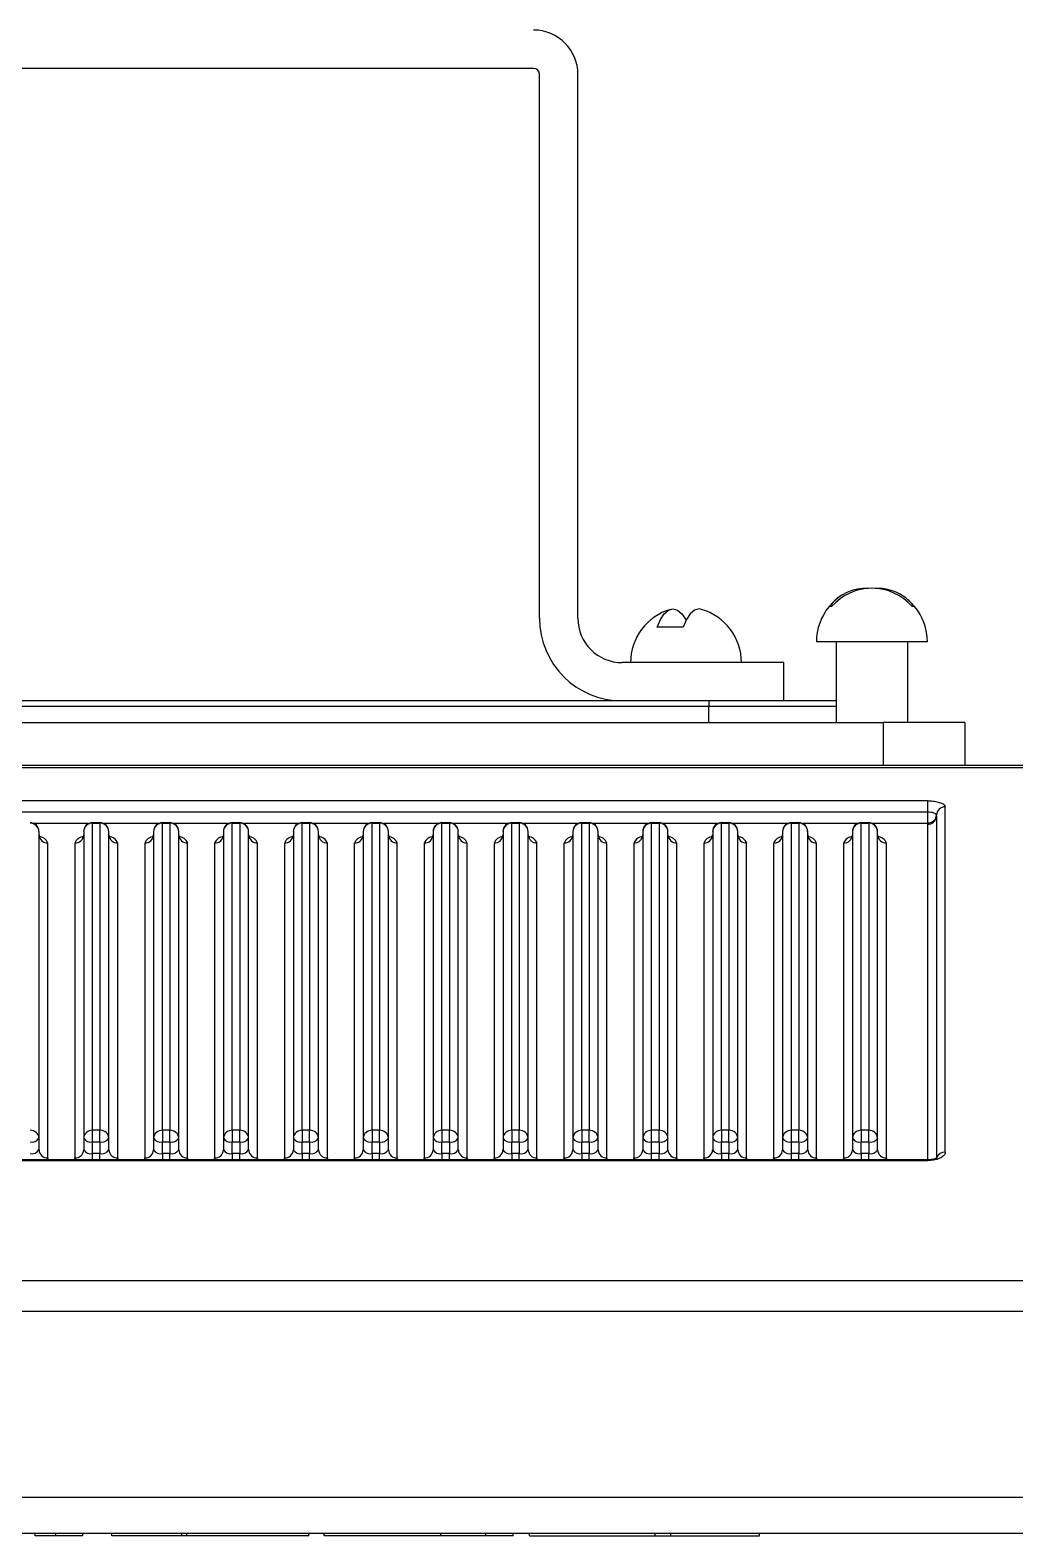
# Model space of a CAD drawing. Header units: millimetres. Extents: x -69706 to 52883, y -6882 to 68885.
# Drawn here: x 6060.1 to 6130.6, y 61153.5 to 61261.2 of the extents above; entities that cross this region are included whole.
import ezdxf

# ---------------------------------------------------------------- set-up
doc = ezdxf.new("R2010")
doc.units = ezdxf.units.MM
doc.layers.add('B2F-H-EQ-P-T20001$0$M-HVAC-EQPM', color=134, linetype='Continuous')

# ---------------------------------------------------------------- blocks, each defined once
blk = doc.blocks.new('B2F-H-EQ-P-T20001$0$CH-B2C-05、09-1000RT_20201019')
at = {"color": 0, "linetype": 'Continuous', "lineweight": 25}
for p, q in [((2181.5, -182.75), (2128.39, -182.75)), ((2181.94, -222.07), (2181.94, -183.18)), ((2184.68, -222.07), (2184.68, -183.18)), ((2202.83, -221.23), (2202.65, -221.23)), ((2208.76, -221.23), (2208.58, -221.23)), ((2192.2, -222.71), (2190.34, -222.71)), ((2209.68, -223.77), (2201.74, -223.77)), ((2203.17, -229.52), (2203.17, -223.77)), ((2208.25, -223.77), (2208.25, -229.52)), ((2199.4, -225.25), (2187.85, -225.25)), ((2199.4, -227.99), (2199.4, -225.25)), ((2194.04, -227.99), (2115.86, -227.99)), ((2203.17, -227.99), (2194.04, -227.99)), ((2194.04, -227.99), (2194.04, -228.37)), ((2115.86, -228.37), (2194.04, -228.37)), ((2194.04, -229.52), (2194.04, -228.37)), ((2194.04, -228.37), (2203.17, -228.37)), ((2103.39, -229.52), (2206.51, -229.52)), ((2206.51, -229.52), (2206.51, -232.61)), ((2212.35, -229.52), (2206.51, -229.52)), ((2212.35, -229.52), (2212.35, -232.61)), ((2330.47, -232.61), (1979.99, -232.61)), ((1979.99, -232.75), (2330.47, -232.75)), ((2209.69, -235.14), (2100.76, -235.14)), ((2209.69, -235.14), (2209.69, -235.94)), ((2210.96, -260.26), (2210.96, -235.56)), ((2209.69, -235.94), (2100.76, -235.94)), ((2145.66, -236.72), (2149.77, -236.72)), ((2149.95, -236.69), (2150.48, -236.69)), ((2149.95, -236.73), (2149.95, -236.69)), ((2149.95, -258.7), (2149.95, -236.73)), ((2149.95, -236.73), (2150.48, -236.73)), ((2150.48, -236.73), (2150.48, -236.69)), ((2150.48, -236.73), (2150.48, -258.7)), ((2150.66, -236.72), (2154.77, -236.72)), ((2154.95, -236.69), (2155.48, -236.69)), ((2154.95, -236.69), (2154.95, -236.73)), ((2154.95, -258.7), (2154.95, -236.73)), ((2154.95, -236.73), (2155.48, -236.73)), ((2155.48, -236.73), (2155.48, -236.69)), ((2155.48, -236.73), (2155.48, -258.7)), ((2155.66, -236.72), (2159.77, -236.72)), ((2159.95, -236.69), (2160.48, -236.69)), ((2159.95, -236.69), (2159.95, -236.73)), ((2159.95, -258.7), (2159.95, -236.73)), ((2159.95, -236.73), (2160.48, -236.73)), ((2160.48, -236.73), (2160.48, -236.69)), ((2160.48, -236.73), (2160.48, -258.7)), ((2160.66, -236.72), (2164.77, -236.72)), ((2164.95, -236.69), (2165.48, -236.69)), ((2164.95, -236.69), (2164.95, -236.73)), ((2164.95, -258.7), (2164.95, -236.73)), ((2164.95, -236.73), (2165.48, -236.73)), ((2165.48, -236.73), (2165.48, -236.69)), ((2165.48, -236.73), (2165.48, -258.7)), ((2165.66, -236.72), (2169.77, -236.72)), ((2169.95, -236.69), (2170.48, -236.69)), ((2169.95, -236.69), (2169.95, -236.73)), ((2169.95, -258.7), (2169.95, -236.73)), ((2169.95, -236.73), (2170.48, -236.73)), ((2170.48, -236.73), (2170.48, -236.69)), ((2170.48, -236.73), (2170.48, -258.7)), ((2170.66, -236.72), (2174.77, -236.72)), ((2174.95, -236.69), (2175.48, -236.69)), ((2174.95, -236.69), (2174.95, -236.73)), ((2174.95, -258.7), (2174.95, -236.73)), ((2174.95, -236.73), (2175.48, -236.73)), ((2175.48, -236.73), (2175.48, -236.69)), ((2175.48, -236.73), (2175.48, -258.7)), ((2175.66, -236.72), (2179.77, -236.72)), ((2179.95, -236.69), (2180.48, -236.69)), ((2179.95, -236.69), (2179.95, -236.73)), ((2179.95, -258.7), (2179.95, -236.73)), ((2179.95, -236.73), (2180.48, -236.73)), ((2180.48, -236.73), (2180.48, -236.69)), ((2180.48, -236.73), (2180.48, -258.7)), ((2180.66, -236.72), (2184.77, -236.72)), ((2184.95, -236.69), (2185.48, -236.69)), ((2184.95, -236.69), (2184.95, -236.73)), ((2184.95, -258.7), (2184.95, -236.73)), ((2184.95, -236.73), (2185.48, -236.73)), ((2185.48, -236.73), (2185.48, -236.69)), ((2185.48, -236.73), (2185.48, -258.7)), ((2185.66, -236.72), (2189.77, -236.72)), ((2189.95, -236.69), (2190.48, -236.69)), ((2189.95, -236.73), (2189.95, -236.69)), ((2189.95, -258.7), (2189.95, -236.73)), ((2189.95, -236.73), (2190.48, -236.73)), ((2190.48, -236.73), (2190.48, -236.69)), ((2190.48, -236.73), (2190.48, -258.7)), ((2190.66, -236.72), (2194.77, -236.72)), ((2194.95, -236.69), (2195.48, -236.69)), ((2194.95, -236.69), (2194.95, -236.73)), ((2194.95, -258.7), (2194.95, -236.73)), ((2194.95, -236.73), (2195.48, -236.73)), ((2195.48, -236.73), (2195.48, -236.69)), ((2195.48, -236.73), (2195.48, -258.7)), ((2195.66, -236.72), (2199.77, -236.72)), ((2199.95, -236.69), (2200.48, -236.69)), ((2199.95, -236.73), (2199.95, -236.69)), ((2199.95, -258.7), (2199.95, -236.73)), ((2199.95, -236.73), (2200.48, -236.73)), ((2200.48, -236.73), (2200.48, -236.69)), ((2200.48, -236.73), (2200.48, -258.7)), ((2200.67, -236.72), (2204.77, -236.72)), ((2204.95, -236.69), (2205.48, -236.69)), ((2204.95, -236.69), (2204.95, -236.73)), ((2204.95, -258.7), (2204.95, -236.73)), ((2204.95, -236.73), (2205.48, -236.73)), ((2205.48, -236.73), (2205.48, -236.69)), ((2205.48, -236.73), (2205.48, -258.7)), ((2205.67, -236.72), (2209.69, -236.72)), ((2209.69, -236.81), (2209.69, -260.79)), ((2210.33, -236.23), (2210.33, -236.15)), ((2210.33, -236.23), (2210.33, -260.82)), ((2146.12, -259.26), (2146.12, -237.33)), ((2149.32, -237.33), (2149.32, -259.26)), ((2151.12, -259.26), (2151.12, -237.33)), ((2154.32, -237.33), (2154.32, -259.26)), ((2156.12, -259.26), (2156.12, -237.33)), ((2159.32, -237.33), (2159.32, -259.26)), ((2161.12, -259.26), (2161.12, -237.33)), ((2164.32, -237.33), (2164.32, -259.26)), ((2166.12, -259.26), (2166.12, -237.33)), ((2169.32, -237.33), (2169.32, -259.26)), ((2171.12, -259.26), (2171.12, -237.33)), ((2174.32, -237.33), (2174.32, -259.26)), ((2176.12, -259.26), (2176.12, -237.33)), ((2179.32, -237.33), (2179.32, -259.26)), ((2181.12, -259.26), (2181.12, -237.33)), ((2184.32, -237.33), (2184.32, -259.26)), ((2186.12, -259.26), (2186.12, -237.33)), ((2189.32, -237.33), (2189.32, -259.26)), ((2191.12, -259.26), (2191.12, -237.33)), ((2194.32, -237.33), (2194.32, -259.26)), ((2196.12, -259.26), (2196.12, -237.33)), ((2199.32, -237.33), (2199.32, -259.26)), ((2201.12, -259.26), (2201.12, -237.33)), ((2204.32, -237.33), (2204.32, -259.26)), ((2206.12, -259.26), (2206.12, -237.33)), ((2146.75, -260.68), (2146.75, -238.15)), ((2148.68, -238.15), (2148.68, -260.68)), ((2151.75, -260.68), (2151.75, -238.15)), ((2153.68, -238.15), (2153.68, -260.68)), ((2156.75, -260.68), (2156.75, -238.15)), ((2158.68, -238.15), (2158.68, -260.68)), ((2161.75, -260.68), (2161.75, -238.15)), ((2163.68, -238.15), (2163.68, -260.68)), ((2166.75, -260.68), (2166.75, -238.15)), ((2168.68, -238.15), (2168.68, -260.68)), ((2171.75, -260.68), (2171.75, -238.15)), ((2173.68, -238.15), (2173.68, -260.68)), ((2176.75, -260.68), (2176.75, -238.15)), ((2178.68, -238.15), (2178.68, -260.68)), ((2181.75, -260.68), (2181.75, -238.15)), ((2183.68, -238.15), (2183.68, -260.68)), ((2186.75, -260.68), (2186.75, -238.15)), ((2188.68, -238.15), (2188.68, -260.68)), ((2191.75, -260.68), (2191.75, -238.15)), ((2193.68, -238.15), (2193.68, -260.68)), ((2196.75, -260.68), (2196.75, -238.15)), ((2198.68, -238.15), (2198.68, -260.68)), ((2201.75, -260.68), (2201.75, -238.15)), ((2203.68, -238.15), (2203.68, -260.68)), ((2206.75, -260.68), (2206.75, -238.15)), ((2146.12, -260.1), (2146.12, -259.26)), ((2149.32, -259.26), (2149.32, -260.1)), ((2150.48, -258.7), (2149.95, -258.7)), ((2149.95, -259.53), (2149.95, -258.7)), ((2149.95, -259.53), (2150.48, -259.53)), ((2149.95, -260.37), (2149.95, -259.53)), ((2150.48, -259.53), (2150.48, -258.7)), ((2150.48, -259.53), (2150.48, -260.37)), ((2151.12, -260.1), (2151.12, -259.26)), ((2154.32, -259.26), (2154.32, -260.1)), ((2154.95, -258.7), (2154.95, -259.53)), ((2155.48, -258.7), (2154.95, -258.7)), ((2154.95, -259.53), (2155.48, -259.53)), ((2154.95, -260.37), (2154.95, -259.53)), ((2155.48, -259.53), (2155.48, -258.7)), ((2155.48, -259.53), (2155.48, -260.37)), ((2156.12, -260.1), (2156.12, -259.26)), ((2159.32, -259.26), (2159.32, -260.1)), ((2159.95, -258.7), (2159.95, -259.53)), ((2160.48, -258.7), (2159.95, -258.7)), ((2159.95, -259.53), (2160.48, -259.53)), ((2159.95, -260.37), (2159.95, -259.53)), ((2160.48, -259.53), (2160.48, -258.7)), ((2160.48, -259.53), (2160.48, -260.37)), ((2161.12, -260.1), (2161.12, -259.26)), ((2164.32, -259.26), (2164.32, -260.1)), ((2165.48, -258.7), (2164.95, -258.7)), ((2164.95, -258.7), (2164.95, -259.53)), ((2164.95, -259.53), (2165.48, -259.53)), ((2164.95, -260.37), (2164.95, -259.53)), ((2165.48, -259.53), (2165.48, -258.7)), ((2165.48, -259.53), (2165.48, -260.37)), ((2166.12, -260.1), (2166.12, -259.26)), ((2169.32, -259.26), (2169.32, -260.1)), ((2170.48, -258.7), (2169.95, -258.7)), ((2169.95, -258.7), (2169.95, -259.53)), ((2169.95, -259.53), (2170.48, -259.53)), ((2169.95, -260.37), (2169.95, -259.53)), ((2170.48, -259.53), (2170.48, -258.7)), ((2170.48, -259.53), (2170.48, -260.37)), ((2171.12, -260.1), (2171.12, -259.26)), ((2174.32, -259.26), (2174.32, -260.1)), ((2175.48, -258.7), (2174.95, -258.7)), ((2174.95, -258.7), (2174.95, -259.53)), ((2174.95, -259.53), (2175.48, -259.53)), ((2174.95, -260.37), (2174.95, -259.53)), ((2175.48, -259.53), (2175.48, -258.7)), ((2175.48, -259.53), (2175.48, -260.37)), ((2176.12, -260.1), (2176.12, -259.26)), ((2179.32, -259.26), (2179.32, -260.1)), ((2179.95, -258.7), (2179.95, -259.53)), ((2180.48, -258.7), (2179.95, -258.7)), ((2179.95, -259.53), (2180.48, -259.53)), ((2179.95, -260.37), (2179.95, -259.53)), ((2180.48, -259.53), (2180.48, -258.7)), ((2180.48, -259.53), (2180.48, -260.37)), ((2181.12, -260.1), (2181.12, -259.26)), ((2184.32, -259.26), (2184.32, -260.1)), ((2184.95, -258.7), (2184.95, -259.53)), ((2185.48, -258.7), (2184.95, -258.7)), ((2184.95, -259.53), (2185.48, -259.53)), ((2184.95, -260.37), (2184.95, -259.53)), ((2185.48, -259.53), (2185.48, -258.7)), ((2185.48, -259.53), (2185.48, -260.37)), ((2186.12, -260.1), (2186.12, -259.26)), ((2189.32, -259.26), (2189.32, -260.1)), ((2190.48, -258.7), (2189.95, -258.7)), ((2189.95, -259.53), (2189.95, -258.7)), ((2189.95, -259.53), (2190.48, -259.53)), ((2189.95, -260.37), (2189.95, -259.53)), ((2190.48, -259.53), (2190.48, -258.7)), ((2190.48, -259.53), (2190.48, -260.37)), ((2191.12, -260.1), (2191.12, -259.26)), ((2194.32, -259.26), (2194.32, -260.1)), ((2194.95, -258.7), (2194.95, -259.53)), ((2195.48, -258.7), (2194.95, -258.7)), ((2194.95, -259.53), (2195.48, -259.53)), ((2194.95, -260.37), (2194.95, -259.53)), ((2195.48, -259.53), (2195.48, -258.7)), ((2195.48, -259.53), (2195.48, -260.37)), ((2196.12, -260.1), (2196.12, -259.26)), ((2199.32, -259.26), (2199.32, -260.1)), ((2199.95, -259.53), (2199.95, -258.7)), ((2200.48, -258.7), (2199.95, -258.7)), ((2199.95, -259.53), (2200.48, -259.53)), ((2199.95, -260.37), (2199.95, -259.53)), ((2200.48, -259.53), (2200.48, -258.7)), ((2200.48, -259.53), (2200.48, -260.37)), ((2201.12, -260.1), (2201.12, -259.26)), ((2204.32, -259.26), (2204.32, -260.1)), ((2204.95, -258.7), (2204.95, -259.53)), ((2205.48, -258.7), (2204.95, -258.7)), ((2204.95, -259.53), (2205.48, -259.53)), ((2204.95, -260.37), (2204.95, -259.53)), ((2205.48, -259.53), (2205.48, -258.7)), ((2205.48, -259.53), (2205.48, -260.37)), ((2206.12, -260.1), (2206.12, -259.26)), ((2150.48, -260.37), (2149.95, -260.37)), ((2149.95, -260.79), (2149.95, -260.37)), ((2150.48, -260.79), (2150.48, -260.37)), ((2155.48, -260.37), (2154.95, -260.37)), ((2154.95, -260.37), (2154.95, -260.79)), ((2155.48, -260.79), (2155.48, -260.37)), ((2160.48, -260.37), (2159.95, -260.37)), ((2159.95, -260.37), (2159.95, -260.79)), ((2160.48, -260.79), (2160.48, -260.37)), ((2165.48, -260.37), (2164.95, -260.37)), ((2164.95, -260.37), (2164.95, -260.79)), ((2165.48, -260.79), (2165.48, -260.37)), ((2170.48, -260.37), (2169.95, -260.37)), ((2169.95, -260.37), (2169.95, -260.79)), ((2170.48, -260.79), (2170.48, -260.37)), ((2175.48, -260.37), (2174.95, -260.37)), ((2174.95, -260.37), (2174.95, -260.79)), ((2175.48, -260.79), (2175.48, -260.37)), ((2180.48, -260.37), (2179.95, -260.37)), ((2179.95, -260.37), (2179.95, -260.79)), ((2180.48, -260.79), (2180.48, -260.37)), ((2185.48, -260.37), (2184.95, -260.37)), ((2184.95, -260.37), (2184.95, -260.79)), ((2185.48, -260.79), (2185.48, -260.37)), ((2190.48, -260.37), (2189.95, -260.37)), ((2189.95, -260.79), (2189.95, -260.37)), ((2190.48, -260.79), (2190.48, -260.37)), ((2195.48, -260.37), (2194.95, -260.37)), ((2194.95, -260.37), (2194.95, -260.79)), ((2195.48, -260.79), (2195.48, -260.37)), ((2200.48, -260.37), (2199.95, -260.37)), ((2199.95, -260.79), (2199.95, -260.37)), ((2200.48, -260.79), (2200.48, -260.37)), ((2205.48, -260.37), (2204.95, -260.37)), ((2204.95, -260.37), (2204.95, -260.79)), ((2205.48, -260.79), (2205.48, -260.37)), ((2100.76, -260.79), (2209.69, -260.79)), ((2100.76, -260.87), (2209.69, -260.87)), ((2209.69, -260.79), (2209.69, -260.87)), ((2415.34, -269.47), (1895.12, -269.47)), ((1895.12, -271.65), (2415.34, -271.65)), ((2415.34, -284.98), (1895.12, -284.98)), ((1895.12, -287.52), (2415.34, -287.52)), ((2145.84, -287.71), (2145.84, -287.52)), ((2147.32, -287.71), (2147.32, -287.52)), ((2149.26, -287.71), (2149.26, -287.52)), ((2151.34, -287.71), (2151.34, -287.52)), ((2156.35, -287.71), (2156.35, -287.52)), ((2156.69, -287.71), (2156.69, -287.52)), ((2165.42, -287.71), (2165.42, -287.52)), ((2166.52, -287.71), (2166.52, -287.52)), ((2174.86, -287.71), (2174.86, -287.52)), ((2178.09, -287.71), (2178.09, -287.52)), ((2180.04, -287.71), (2180.04, -287.52)), ((2181.22, -287.71), (2181.22, -287.52)), ((2190.2, -287.71), (2190.2, -287.52)), ((2191.32, -287.71), (2191.32, -287.52)), ((2197.67, -287.71), (2197.67, -287.52)), ((2147.32, -287.71), (2145.84, -287.71)), ((2149.26, -287.71), (2147.32, -287.71)), ((2156.35, -287.71), (2151.34, -287.71)), ((2156.69, -287.71), (2156.35, -287.71)), ((2165.42, -287.71), (2156.69, -287.71)), ((2178.09, -287.71), (2174.86, -287.71)), ((2180.04, -287.71), (2178.09, -287.71)), ((2181.22, -287.71), (2190.2, -287.71)), ((2190.2, -287.71), (2191.32, -287.71)), ((2191.32, -287.71), (2197.67, -287.71))]:
    blk.add_line(p, q, dxfattribs=at)
at = {"color": 0, "linetype": 'Continuous', "lineweight": 25, "flags": 128}
for points in [[(2190.34, -222.71), (2190.58, -222.16), (2190.85, -221.75), (2191.16, -221.5), (2191.48, -221.41), (2191.8, -221.5), (2192.11, -221.75), (2192.39, -222.16), (2192.41, -222.21)], [(2193.52, -221.44), (2193.35, -221.41), (2193.03, -221.5), (2192.72, -221.75), (2192.44, -222.16), (2192.2, -222.71)], [(2146.75, -260.68), (2146.73, -260.78), (2146.73, -260.79)], [(2148.71, -260.79), (2148.71, -260.78), (2148.68, -260.68)], [(2151.75, -260.68), (2151.73, -260.78), (2151.73, -260.79)], [(2153.71, -260.79), (2153.71, -260.78), (2153.68, -260.68)], [(2156.75, -260.68), (2156.73, -260.78), (2156.73, -260.79)], [(2158.71, -260.79), (2158.71, -260.78), (2158.68, -260.68)], [(2161.75, -260.68), (2161.73, -260.78), (2161.73, -260.79)], [(2163.71, -260.79), (2163.71, -260.78), (2163.68, -260.68)], [(2166.75, -260.68), (2166.73, -260.78), (2166.73, -260.79)], [(2168.71, -260.79), (2168.71, -260.78), (2168.68, -260.68)], [(2171.75, -260.68), (2171.73, -260.78), (2171.73, -260.79)], [(2173.71, -260.79), (2173.71, -260.78), (2173.68, -260.68)], [(2176.75, -260.68), (2176.73, -260.78), (2176.73, -260.79)], [(2178.71, -260.79), (2178.71, -260.78), (2178.68, -260.68)], [(2181.75, -260.68), (2181.73, -260.78), (2181.73, -260.79)], [(2183.71, -260.79), (2183.71, -260.78), (2183.68, -260.68)], [(2186.75, -260.68), (2186.73, -260.78), (2186.73, -260.79)], [(2188.71, -260.79), (2188.71, -260.78), (2188.68, -260.68)], [(2191.75, -260.68), (2191.73, -260.78), (2191.73, -260.79)], [(2193.71, -260.79), (2193.71, -260.78), (2193.68, -260.68)], [(2196.75, -260.68), (2196.73, -260.78), (2196.73, -260.79)], [(2198.71, -260.79), (2198.71, -260.78), (2198.68, -260.68)], [(2201.75, -260.68), (2201.73, -260.78), (2201.73, -260.79)], [(2203.71, -260.79), (2203.71, -260.78), (2203.68, -260.68)], [(2206.75, -260.68), (2206.73, -260.78), (2206.73, -260.79)]]:
    blk.add_lwpolyline(points, dxfattribs=at)
at = {"color": 0, "linetype": 'Continuous', "lineweight": 25}
for centre, radius, start, end in [((2181.5, -183.18), 3.18, 0, 90), ((2181.5, -183.18), 0.432, 360, 90), ((2205.71, -223.77), 3.97, 124.4364, 140.2234), ((2205.27, -223.17), 3.24, 86.3098, 143.1643), ((2205.71, -223.77), 3.84, 41.44, 138.56), ((2206.16, -223.08), 3.14, 55.1591, 93.9368), ((2205.71, -223.77), 3.97, 39.7766, 55.5636), ((2192.41, -225.25), 3.97, 106.1945, 180), ((2192.41, -225.25), 3.97, 0, 73.8055), ((2205.71, -223.77), 3.97, 140.2234, 180), ((2205.71, -223.77), 3.97, 0, 39.7766), ((2187.85, -222.07), 5.92, 180, 270), ((2187.85, -222.07), 3.18, 180, 270), ((2210.95, -236.18), 0.618, 88.3911, 177.3254), ((2145.48, -237.33), 0.635, 0, 90), ((2145.5, -237.35), 0.617, 1.8833, 91.744), ((2149.95, -237.33), 0.635, 90, 180), ((2149.93, -237.35), 0.617, 88.2668, 178.1059), ((2150.48, -237.33), 0.635, 0, 90), ((2150.5, -237.35), 0.617, 1.8833, 91.744), ((2154.95, -237.33), 0.635, 90, 180), ((2154.93, -237.35), 0.617, 88.2668, 178.1059), ((2155.48, -237.33), 0.635, 0, 90), ((2155.5, -237.35), 0.617, 1.8833, 91.744), ((2159.95, -237.33), 0.635, 90, 180), ((2159.93, -237.35), 0.617, 88.2668, 178.1059), ((2160.48, -237.33), 0.635, 0, 90), ((2160.5, -237.35), 0.617, 1.8833, 91.744), ((2164.95, -237.33), 0.635, 90, 180), ((2164.93, -237.35), 0.617, 88.2668, 178.1059), ((2165.48, -237.33), 0.635, 0, 90), ((2165.5, -237.35), 0.617, 1.8833, 91.744), ((2169.95, -237.33), 0.635, 90, 180), ((2169.93, -237.35), 0.616, 88.2556, 178.1278), ((2170.48, -237.33), 0.635, 0, 90), ((2170.5, -237.35), 0.616, 1.8724, 91.7549), ((2174.95, -237.33), 0.635, 90, 180), ((2174.94, -237.35), 0.616, 88.2556, 178.1278), ((2175.48, -237.33), 0.635, 0, 90), ((2175.5, -237.35), 0.616, 1.8724, 91.7549), ((2179.95, -237.33), 0.635, 90, 180), ((2179.94, -237.35), 0.616, 88.2556, 178.1278), ((2180.48, -237.33), 0.635, 0, 90), ((2180.5, -237.35), 0.616, 1.8724, 91.7549), ((2184.95, -237.33), 0.635, 90, 180), ((2184.94, -237.35), 0.616, 88.2556, 178.1278), ((2185.48, -237.33), 0.635, 0, 90), ((2185.5, -237.35), 0.616, 1.8724, 91.7549), ((2189.95, -237.33), 0.635, 90, 180), ((2189.94, -237.35), 0.616, 88.2556, 178.1278), ((2190.48, -237.33), 0.635, 0, 90), ((2190.5, -237.35), 0.616, 1.8724, 91.7549), ((2194.95, -237.33), 0.635, 90, 180), ((2194.94, -237.35), 0.616, 88.2556, 178.1278), ((2195.48, -237.33), 0.635, 0, 90), ((2195.5, -237.35), 0.616, 1.8724, 91.7549), ((2199.95, -237.33), 0.635, 90, 180), ((2199.94, -237.35), 0.616, 88.2451, 178.1276), ((2200.48, -237.33), 0.635, 0, 90), ((2200.5, -237.35), 0.616, 1.8724, 91.7549), ((2204.95, -237.33), 0.635, 90, 180), ((2204.94, -237.35), 0.616, 88.2451, 178.1276), ((2205.48, -237.33), 0.635, 0, 90), ((2205.5, -237.35), 0.616, 1.8722, 91.7444), ((2209.72, -236.2), 0.608, 267.3788, 357.1129), ((2146.73, -237.54), 0.608, 182.8896, 272.6423), ((2146.07, -238.43), 0.741, 22.1183, 85.9986), ((2148.71, -237.54), 0.608, 267.368, 357.1108), ((2149.37, -238.43), 0.741, 93.9871, 157.9062), ((2151.73, -237.54), 0.608, 182.8896, 272.6423), ((2151.07, -238.43), 0.741, 22.1183, 85.9986), ((2153.71, -237.54), 0.608, 267.368, 357.1108), ((2154.37, -238.43), 0.741, 93.9871, 157.9062), ((2156.73, -237.54), 0.608, 182.8896, 272.6423), ((2156.07, -238.43), 0.741, 22.1183, 85.9986), ((2158.71, -237.54), 0.608, 267.368, 357.1108), ((2159.37, -238.43), 0.741, 93.9871, 157.9062), ((2161.73, -237.54), 0.608, 182.8896, 272.6423), ((2161.07, -238.43), 0.741, 22.1183, 85.9986), ((2163.71, -237.54), 0.608, 267.368, 357.1108), ((2164.37, -238.43), 0.741, 93.9871, 157.9062), ((2166.73, -237.54), 0.608, 182.8896, 272.6423), ((2166.07, -238.43), 0.741, 22.1183, 85.9986), ((2168.71, -237.54), 0.608, 267.3796, 357.0885), ((2169.37, -238.43), 0.741, 93.9656, 157.9176), ((2171.73, -237.54), 0.608, 182.8896, 272.6423), ((2171.07, -238.43), 0.741, 22.1183, 85.9986), ((2173.71, -237.54), 0.608, 267.3796, 357.0885), ((2174.37, -238.43), 0.741, 93.9829, 157.9003), ((2176.73, -237.54), 0.608, 182.9006, 272.6313), ((2176.07, -238.43), 0.741, 22.1183, 85.9986), ((2178.71, -237.54), 0.608, 267.3796, 357.0885), ((2179.37, -238.43), 0.741, 93.9948, 157.8884), ((2181.73, -237.54), 0.608, 182.9006, 272.6313), ((2181.07, -238.43), 0.741, 22.1183, 85.9986), ((2183.71, -237.54), 0.608, 267.3796, 357.0885), ((2184.37, -238.43), 0.741, 93.9948, 157.8884), ((2186.73, -237.54), 0.608, 182.9006, 272.6313), ((2186.07, -238.43), 0.741, 22.1183, 85.9986), ((2188.71, -237.54), 0.608, 267.3796, 357.0885), ((2189.37, -238.43), 0.741, 93.9948, 157.8884), ((2191.73, -237.54), 0.608, 182.9006, 272.6313), ((2191.07, -238.43), 0.741, 22.1183, 85.9986), ((2193.71, -237.54), 0.608, 267.3733, 357.0948), ((2194.37, -238.43), 0.741, 93.9948, 157.8884), ((2196.73, -237.54), 0.608, 182.9052, 272.6267), ((2196.07, -238.43), 0.741, 22.1116, 86.0052), ((2198.71, -237.54), 0.608, 267.3733, 357.0948), ((2199.37, -238.43), 0.741, 93.9948, 157.8884), ((2201.73, -237.54), 0.608, 182.9052, 272.6267), ((2201.07, -238.43), 0.741, 22.1116, 86.0052), ((2203.71, -237.54), 0.608, 267.3733, 357.0948), ((2204.37, -238.43), 0.741, 93.9948, 157.8884), ((2206.73, -237.54), 0.608, 182.9052, 272.6267), ((2206.07, -238.43), 0.741, 22.1116, 86.0052), ((2145.52, -259.3), 0.601, 3.753, 93.3307), ((2145.61, -258.95), 0.593, 257.2392, 328.1914), ((2149.92, -259.3), 0.602, 86.6803, 176.236), ((2149.82, -258.95), 0.593, 211.821, 282.7484), ((2150.52, -259.3), 0.601, 3.753, 93.3307), ((2150.61, -258.95), 0.593, 257.2392, 328.1914), ((2154.92, -259.3), 0.602, 86.6803, 176.236), ((2154.82, -258.95), 0.593, 211.821, 282.7484), ((2155.52, -259.3), 0.601, 3.753, 93.3307), ((2155.61, -258.95), 0.593, 257.2392, 328.1914), ((2159.92, -259.3), 0.602, 86.6803, 176.236), ((2159.82, -258.95), 0.593, 211.821, 282.7484), ((2160.52, -259.3), 0.601, 3.753, 93.3307), ((2160.61, -258.95), 0.593, 257.2392, 328.1914), ((2164.92, -259.3), 0.602, 86.6803, 176.236), ((2164.82, -258.95), 0.593, 211.821, 282.7484), ((2165.52, -259.3), 0.601, 3.753, 93.3307), ((2165.61, -258.95), 0.593, 257.2392, 328.1914), ((2169.92, -259.3), 0.601, 86.6686, 176.2584), ((2169.82, -258.95), 0.593, 211.7961, 282.7657), ((2170.52, -259.3), 0.601, 3.742, 93.3417), ((2170.61, -258.95), 0.593, 257.2278, 328.2028), ((2174.92, -259.3), 0.601, 86.6686, 176.2584), ((2174.82, -258.95), 0.593, 211.7961, 282.7657), ((2175.52, -259.3), 0.601, 3.742, 93.3417), ((2175.61, -258.95), 0.593, 257.2278, 328.2028), ((2179.92, -259.3), 0.601, 86.6686, 176.2584), ((2179.82, -258.95), 0.593, 211.7961, 282.7657), ((2180.52, -259.3), 0.601, 3.742, 93.3417), ((2180.62, -258.95), 0.593, 257.2278, 328.2028), ((2184.92, -259.3), 0.601, 86.6686, 176.2584), ((2184.82, -258.95), 0.593, 211.7961, 282.7657), ((2185.52, -259.3), 0.601, 3.742, 93.3417), ((2185.62, -258.95), 0.593, 257.2278, 328.2028), ((2189.92, -259.3), 0.601, 86.6686, 176.2584), ((2189.82, -258.95), 0.593, 211.7961, 282.7657), ((2190.52, -259.3), 0.601, 3.742, 93.3417), ((2190.62, -258.95), 0.593, 257.2278, 328.2028), ((2194.92, -259.3), 0.601, 86.6686, 176.2584), ((2194.82, -258.95), 0.593, 211.7961, 282.7657), ((2195.52, -259.3), 0.601, 3.742, 93.3417), ((2195.62, -258.95), 0.593, 257.2278, 328.2028), ((2199.92, -259.3), 0.601, 86.6583, 176.258), ((2199.82, -258.95), 0.593, 211.7972, 282.7722), ((2200.52, -259.3), 0.601, 3.742, 93.3417), ((2200.62, -258.95), 0.593, 257.2278, 328.2028), ((2204.92, -259.3), 0.601, 86.6583, 176.258), ((2204.82, -258.95), 0.593, 211.7972, 282.7722), ((2205.52, -259.3), 0.601, 3.7416, 93.3314), ((2205.62, -258.95), 0.593, 257.2343, 328.2039), ((2145.61, -259.79), 0.593, 257.2392, 328.1914), ((2146.73, -260.07), 0.608, 182.8896, 272.6423), ((2148.71, -260.07), 0.608, 267.368, 357.1108), ((2149.82, -259.79), 0.593, 211.821, 282.7484), ((2150.61, -259.79), 0.593, 257.2392, 328.1914), ((2151.73, -260.07), 0.608, 182.8896, 272.6423), ((2153.71, -260.07), 0.608, 267.368, 357.1108), ((2154.82, -259.79), 0.593, 211.821, 282.7484), ((2155.61, -259.79), 0.593, 257.2392, 328.1914), ((2156.73, -260.07), 0.608, 182.8896, 272.6423), ((2158.71, -260.07), 0.608, 267.368, 357.1108), ((2159.82, -259.79), 0.593, 211.821, 282.7484), ((2160.61, -259.79), 0.593, 257.2392, 328.1914), ((2161.73, -260.07), 0.608, 182.8896, 272.6423), ((2163.71, -260.07), 0.608, 267.368, 357.1108), ((2164.82, -259.79), 0.593, 211.821, 282.7484), ((2165.61, -259.79), 0.593, 257.2392, 328.1914), ((2166.73, -260.07), 0.608, 182.8896, 272.6423), ((2168.71, -260.07), 0.608, 267.3796, 357.0885), ((2169.82, -259.79), 0.593, 211.7961, 282.7657), ((2170.61, -259.79), 0.593, 257.2278, 328.2028), ((2171.73, -260.07), 0.608, 182.8896, 272.6423), ((2173.71, -260.07), 0.608, 267.3796, 357.0885), ((2174.82, -259.79), 0.593, 211.7961, 282.7657), ((2175.61, -259.79), 0.593, 257.2278, 328.2028), ((2176.73, -260.07), 0.608, 182.9006, 272.6313), ((2178.71, -260.07), 0.608, 267.3796, 357.0885), ((2179.82, -259.79), 0.593, 211.7961, 282.7657), ((2180.62, -259.79), 0.593, 257.2278, 328.2028), ((2181.73, -260.07), 0.608, 182.9006, 272.6313), ((2183.71, -260.07), 0.608, 267.3796, 357.0885), ((2184.82, -259.79), 0.593, 211.7961, 282.7657), ((2185.62, -259.79), 0.593, 257.2278, 328.2028), ((2186.73, -260.07), 0.608, 182.9006, 272.6313), ((2188.71, -260.07), 0.608, 267.3796, 357.0885), ((2189.82, -259.79), 0.593, 211.7961, 282.7657), ((2190.62, -259.79), 0.593, 257.2278, 328.2028), ((2191.73, -260.07), 0.608, 182.9006, 272.6313), ((2193.71, -260.07), 0.608, 267.3733, 357.0948), ((2194.82, -259.79), 0.593, 211.7961, 282.7657), ((2195.62, -259.79), 0.593, 257.2278, 328.2028), ((2196.73, -260.07), 0.608, 182.9052, 272.6267), ((2198.71, -260.07), 0.608, 267.3733, 357.0948), ((2199.82, -259.79), 0.593, 211.7972, 282.7722), ((2200.62, -259.79), 0.593, 257.2278, 328.2028), ((2201.73, -260.07), 0.608, 182.9052, 272.6267), ((2203.71, -260.07), 0.608, 267.3733, 357.0948), ((2204.82, -259.79), 0.593, 211.7972, 282.7722), ((2205.62, -259.79), 0.593, 257.2343, 328.2039), ((2206.73, -260.07), 0.608, 182.9052, 272.6267), ((2210.93, -260.88), 0.622, 87.4118, 157.8665)]:
    blk.add_arc(centre, radius, start, end, dxfattribs=at)
for points, knots in [([(2209.69, -235.14), (2209.78, -235.14), (2210.02, -235.14), (2210.38, -235.19), (2210.7, -235.29), (2210.92, -235.42), (2210.95, -235.52), (2210.96, -235.56)], [0, 0, 0, 0, 0.138303, 0.352781, 0.568219, 0.784083, 1, 1, 1, 1]), ([(2210.33, -236.15), (2210.32, -236.13), (2210.31, -236.1), (2210.25, -236.05), (2210.16, -236.01), (2210.04, -235.98), (2209.89, -235.95), (2209.77, -235.94), (2209.69, -235.94)], [0, 0, 0, 0, 0.178725, 0.321956, 0.500188, 0.63396, 0.762118, 1, 1, 1, 1]), ([(2209.69, -235.94), (2209.69, -236.01), (2209.69, -236.17), (2209.69, -236.4), (2209.69, -236.6), (2209.69, -236.68), (2209.69, -236.72)], [0, 0, 0, 0, 0.250103, 0.499928, 0.749915, 1, 1, 1, 1]), ([(2209.69, -236.72), (2209.74, -236.72), (2209.84, -236.71), (2209.98, -236.66), (2210.1, -236.59), (2210.21, -236.49), (2210.31, -236.34), (2210.32, -236.21), (2210.33, -236.15)], [0, 0, 0, 0, 0.155685, 0.302707, 0.440917, 0.570615, 0.802487, 1, 1, 1, 1]), ([(2209.69, -236.72), (2209.69, -236.72), (2209.69, -236.75), (2209.69, -236.78), (2209.69, -236.81)], [0, 0, 0, 0, 0.024337, 1, 1, 1, 1]), ([(2146.12, -237.57), (2146.13, -237.65), (2146.15, -237.77), (2146.22, -237.82), (2146.21, -237.82), (2146.21, -237.82)], [0, 0, 0, 0, 0.584632, 0.914955, 1, 1, 1, 1]), ([(2149.23, -237.82), (2149.23, -237.82), (2149.22, -237.82), (2149.27, -237.77), (2149.31, -237.67), (2149.32, -237.59), (2149.32, -237.57)], [0, 0, 0, 0, 0.086156, 0.427762, 0.845514, 1, 1, 1, 1]), ([(2151.12, -237.57), (2151.13, -237.65), (2151.15, -237.77), (2151.22, -237.82), (2151.21, -237.82), (2151.21, -237.82)], [0, 0, 0, 0, 0.584632, 0.914955, 1, 1, 1, 1]), ([(2154.23, -237.82), (2154.23, -237.82), (2154.22, -237.82), (2154.27, -237.77), (2154.31, -237.67), (2154.32, -237.59), (2154.32, -237.57)], [0, 0, 0, 0, 0.086167, 0.427768, 0.845516, 1, 1, 1, 1]), ([(2156.12, -237.57), (2156.13, -237.65), (2156.15, -237.77), (2156.22, -237.82), (2156.21, -237.82), (2156.21, -237.82)], [0, 0, 0, 0, 0.584632, 0.914955, 1, 1, 1, 1]), ([(2159.23, -237.82), (2159.23, -237.82), (2159.22, -237.82), (2159.27, -237.77), (2159.31, -237.67), (2159.32, -237.59), (2159.32, -237.57)], [0, 0, 0, 0, 0.086167, 0.427768, 0.845516, 1, 1, 1, 1]), ([(2161.12, -237.57), (2161.13, -237.65), (2161.15, -237.77), (2161.22, -237.82), (2161.21, -237.82), (2161.21, -237.82)], [0, 0, 0, 0, 0.584632, 0.914955, 1, 1, 1, 1]), ([(2164.23, -237.82), (2164.23, -237.82), (2164.22, -237.82), (2164.27, -237.77), (2164.31, -237.67), (2164.32, -237.59), (2164.32, -237.57)], [0, 0, 0, 0, 0.086159, 0.427741, 0.845508, 1, 1, 1, 1]), ([(2166.12, -237.57), (2166.13, -237.65), (2166.15, -237.77), (2166.22, -237.82), (2166.21, -237.82), (2166.21, -237.82)], [0, 0, 0, 0, 0.584632, 0.914955, 1, 1, 1, 1]), ([(2169.23, -237.82), (2169.23, -237.82), (2169.22, -237.82), (2169.27, -237.77), (2169.31, -237.67), (2169.32, -237.59), (2169.32, -237.57)], [0, 0, 0, 0, 0.086158, 0.427737, 0.8455, 1, 1, 1, 1]), ([(2171.12, -237.57), (2171.13, -237.65), (2171.15, -237.77), (2171.22, -237.82), (2171.21, -237.82), (2171.21, -237.82)], [0, 0, 0, 0, 0.584632, 0.914955, 1, 1, 1, 1]), ([(2174.23, -237.82), (2174.23, -237.82), (2174.22, -237.82), (2174.27, -237.77), (2174.31, -237.67), (2174.32, -237.59), (2174.32, -237.57)], [0, 0, 0, 0, 0.086158, 0.427737, 0.8455, 1, 1, 1, 1]), ([(2176.12, -237.57), (2176.13, -237.65), (2176.15, -237.77), (2176.22, -237.82), (2176.21, -237.82), (2176.21, -237.82)], [0, 0, 0, 0, 0.584632, 0.914955, 1, 1, 1, 1]), ([(2179.23, -237.82), (2179.23, -237.82), (2179.22, -237.82), (2179.27, -237.77), (2179.31, -237.67), (2179.32, -237.59), (2179.32, -237.57)], [0, 0, 0, 0, 0.086158, 0.427737, 0.8455, 1, 1, 1, 1]), ([(2181.12, -237.57), (2181.13, -237.65), (2181.15, -237.77), (2181.22, -237.82), (2181.21, -237.82), (2181.21, -237.82)], [0, 0, 0, 0, 0.584603, 0.914946, 1, 1, 1, 1]), ([(2184.23, -237.82), (2184.23, -237.82), (2184.22, -237.82), (2184.27, -237.77), (2184.31, -237.67), (2184.32, -237.59), (2184.32, -237.57)], [0, 0, 0, 0, 0.086158, 0.427737, 0.8455, 1, 1, 1, 1]), ([(2186.12, -237.57), (2186.13, -237.65), (2186.15, -237.77), (2186.22, -237.82), (2186.21, -237.82), (2186.21, -237.82)], [0, 0, 0, 0, 0.584603, 0.914946, 1, 1, 1, 1]), ([(2189.23, -237.82), (2189.23, -237.82), (2189.22, -237.82), (2189.27, -237.77), (2189.31, -237.67), (2189.32, -237.59), (2189.32, -237.57)], [0, 0, 0, 0, 0.086158, 0.427737, 0.8455, 1, 1, 1, 1]), ([(2191.12, -237.57), (2191.13, -237.65), (2191.15, -237.77), (2191.22, -237.82), (2191.21, -237.82), (2191.21, -237.82)], [0, 0, 0, 0, 0.584603, 0.914946, 1, 1, 1, 1]), ([(2194.23, -237.82), (2194.23, -237.82), (2194.22, -237.82), (2194.27, -237.77), (2194.31, -237.67), (2194.32, -237.59), (2194.32, -237.57)], [0, 0, 0, 0, 0.086158, 0.427737, 0.8455, 1, 1, 1, 1]), ([(2196.12, -237.57), (2196.13, -237.65), (2196.15, -237.77), (2196.22, -237.82), (2196.21, -237.82), (2196.21, -237.82)], [0, 0, 0, 0, 0.584603, 0.914946, 1, 1, 1, 1]), ([(2199.23, -237.82), (2199.23, -237.82), (2199.22, -237.82), (2199.27, -237.77), (2199.31, -237.67), (2199.32, -237.59), (2199.32, -237.57)], [0, 0, 0, 0, 0.086158, 0.427737, 0.8455, 1, 1, 1, 1]), ([(2201.12, -237.57), (2201.13, -237.65), (2201.15, -237.77), (2201.22, -237.82), (2201.21, -237.82), (2201.21, -237.82)], [0, 0, 0, 0, 0.584603, 0.914946, 1, 1, 1, 1]), ([(2204.23, -237.82), (2204.23, -237.82), (2204.22, -237.82), (2204.27, -237.77), (2204.31, -237.67), (2204.32, -237.59), (2204.32, -237.57)], [0, 0, 0, 0, 0.086158, 0.427737, 0.8455, 1, 1, 1, 1]), ([(2206.12, -237.57), (2206.13, -237.65), (2206.15, -237.77), (2206.22, -237.82), (2206.21, -237.82), (2206.21, -237.82)], [0, 0, 0, 0, 0.584603, 0.914946, 1, 1, 1, 1]), ([(2210.96, -260.26), (2210.96, -260.31), (2210.94, -260.42), (2210.79, -260.59), (2210.5, -260.74), (2210.12, -260.85), (2209.84, -260.86), (2209.69, -260.87)], [0, 0, 0, 0, 0.142734, 0.357716, 0.572015, 0.78608, 1, 1, 1, 1]), ([(2209.69, -260.79), (2209.72, -260.79), (2209.84, -260.79), (2210.04, -260.77), (2210.24, -260.71), (2210.35, -260.66), (2210.39, -260.63), (2210.39, -260.64), (2210.39, -260.64)], [0, 0, 0, 0, 0.077927, 0.350302, 0.577826, 0.780375, 0.957607, 1, 1, 1, 1]), ([(2174.86, -287.71), (2174.14, -287.71), (2172.69, -287.71), (2170.54, -287.71), (2168.71, -287.71), (2167.44, -287.71), (2166.65, -287.71), (2166.56, -287.71), (2166.52, -287.71)], [0, 0, 0, 0, 0.187121, 0.373978, 0.560253, 0.706869, 0.8534, 1, 1, 1, 1])]:
    blk.add_open_spline(points, degree=3, knots=knots, dxfattribs=at)

msp = doc.modelspace()

# ---------------------------------------------------------------- block references
at = {"layer": 'B2F-H-EQ-P-T20001$0$M-HVAC-EQPM'}
msp.add_blockref('B2F-H-EQ-P-T20001$0$CH-B2C-05、09-1000RT_20201019', (3914.631, 61441.218, 8.109), dxfattribs=at)

doc.saveas('drawing.dxf')
